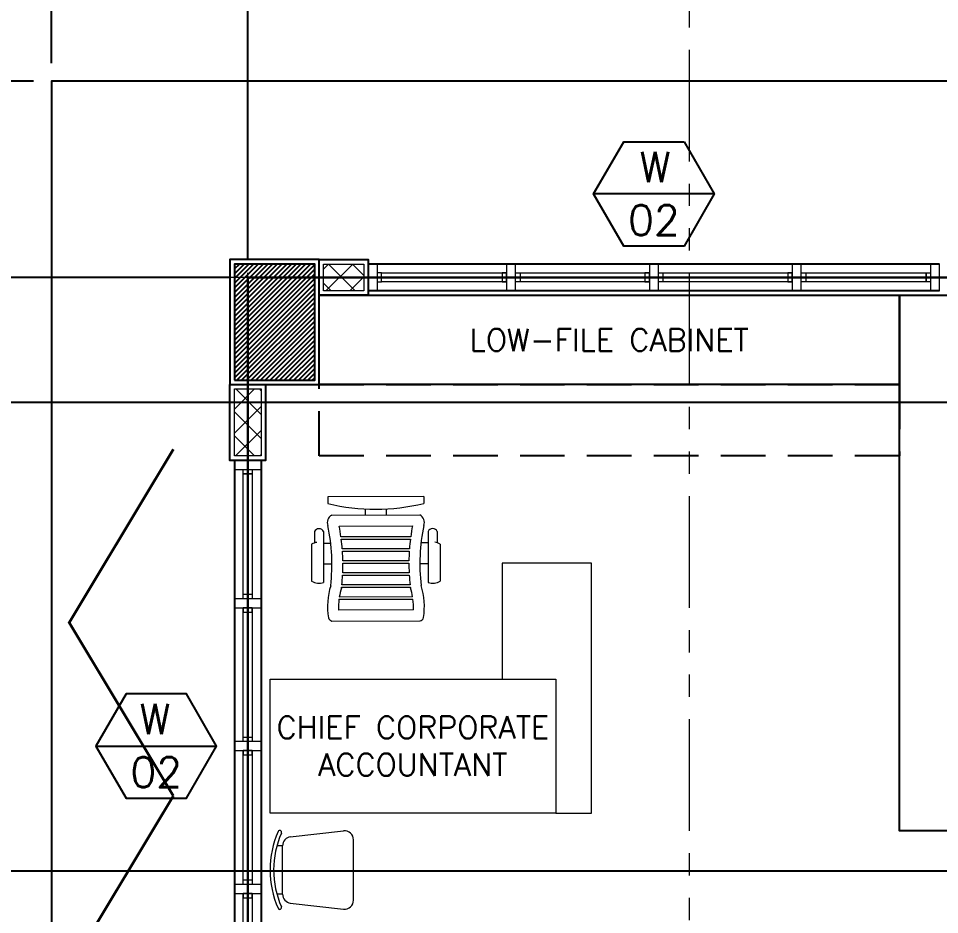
# Model space of a CAD drawing. Header units: metres. Extents: x -12400 to 1, y 0 to 106422.
# Drawn here: x -12129.4 to -12124.24, y 106403.5 to 106408.52 of the extents above; entities that cross this region are included whole.
import ezdxf
from ezdxf.enums import TextEntityAlignment as Align

# ---------------------------------------------------------------- set-up
doc = ezdxf.new("R2010")
doc.units = ezdxf.units.M
doc.header["$PDMODE"] = 35
doc.linetypes.add('DASHED2', pattern=[0.375, 0.25, -0.125])
doc.linetypes.add('PHANTOM2', pattern=[1.25, 0.625, -0.125, 0.125, -0.125, 0.125, -0.125])
for name, color, linetype, lineweight in [('.3', 6, 'Continuous', 30), ('0.1', 1, 'Continuous', 9), ('0.20', 2, 'Continuous', 20), ('A-DIM-100', 8, 'Continuous', 0), ('DIM 001', 251, 'Continuous', 13), ('FIXTURE 0005', 159, 'Continuous', 5), ('FURN', 8, 'Continuous', 5), ('FURN 0009', 49, 'Continuous', 9), ('HATCH', 250, 'Continuous', 5)]:
    doc.layers.add(name, color=color, linetype=linetype, lineweight=lineweight)
for name, color, linetype in [('1AR', 1, 'Continuous'), ('AR-WALL', 7, 'Continuous'), ('FIXTURE', 35, 'Continuous'), ('FURNITURE', 1, 'Continuous'), ('SCH-WIND', 181, 'Continuous'), ('stone', 15, 'Continuous'), ('WALL', 7, 'Continuous'), ('WINDOW', 1, 'Continuous')]:
    doc.layers.add(name, color=color, linetype=linetype)
doc.layers.add('GUIDELINES', color=206, linetype='Continuous', plot=False)
doc.styles.add('DIMTXT-100', font='arial.ttf')
doc.styles.add('swis721', font='swiss.ttf')
doc.styles.add('T-0.15', font='romans.shx', dxfattribs={"height": 0.15})
doc.styles.add('T.25', font='romans.shx', dxfattribs={"height": 0.2})
doc.dimstyles.new('D-100', dxfattribs={"dimtxt": 0.2, "dimasz": 0.15, "dimexe": 0.1, "dimexo": 0.1, "dimgap": 0.1, "dimtad": 1, "dimdec": 3, "dimzin": 4, "dimdsep": 46, "dimtxsty": 'DIMTXT-100', "dimblk": 'ARCHTICK', "dimcen": 0.2, "dimdle": 0.1, "dimclrd": 8, "dimclre": 8, "dimclrt": 2, "dimadec": 0, "dimazin": 1, "dimtfac": 1, "dimtdec": 3, "dimtofl": 0, "dimtmove": 2, "dimatfit": 3, "dimfxl": 1, "dimarcsym": 0})
doc.dimstyles.new('DIM 200', dxfattribs={"dimtxt": 200, "dimasz": 1, "dimexe": 0, "dimexo": 40, "dimgap": 50, "dimtad": 1, "dimtoh": 1, "dimdec": 0, "dimlfac": 2, "dimtxsty": 'swis721', "dimblk": 'CIR', "dimcen": 0, "dimclrd": 155, "dimclre": 155, "dimclrt": 4, "dimadec": 0, "dimazin": 0, "dimtfac": 1, "dimtdec": 0, "dimtix": 1, "dimtmove": 1, "dimatfit": 3, "dimldrblk": 'CIR', "dimfxl": 0, "dimarcsym": 0})

# ---------------------------------------------------------------- blocks, each defined once
blk = doc.blocks.new('CIR')
at = {"color": 4}
blk.add_circle((0, 0), 50, dxfattribs=at)
blk = doc.blocks.new('exec chair new')
at = {"layer": 'FIXTURE 0005', "color": 1}
for p, q in [((-437.3796163777588, 292.3302099389839), (-437.3148235332919, 252.0114380631712)), ((-321.0047666471219, 292.5172259910614), (-320.9294989808695, 245.6802659817622)), ((-122.0843597321073, -207.4373806825606), (-122.7503775359364, 207.0068393605179)), ((-61.58653106854763, 209.3646411830559), (-60.91325115168002, -209.5985884784022)), ((-531.8347148144385, -206.1860170969157), (-532.7597243523924, 204.4893468059017)), ((-471.4434857921442, 194.4838966660318), (-470.8159159895731, -196.0352094233385)), ((-458.5685081313131, -194.4123491338687), (-459.1909252855694, 192.9004081770545)), ((-404.1395699501736, 187.4693703543162), (-403.5348926013103, -188.8044031847967)), ((-391.2862844731426, -187.9284374271519), (-391.8882097139722, 186.6327763970476)), ((-336.8422077192226, 184.5329723382019), (-336.2473156024935, -185.6517252415651)), ((-323.9975222981302, -185.5132615344482), (-324.5920326592168, 184.4338804313447)), ((-269.5513456425397, 185.6414384562522), (-268.9532384491758, -186.5439114326728)), ((-256.7022620419739, -187.1416594002512), (-257.3023536856053, 186.278558224265)), ((-202.2670012199087, 190.8056579256081), (-201.652643642039, -191.4918509752024)), ((-189.4004732995527, -192.8325513890013), (-190.0192031980259, 192.1857301399577)), ((-134.9974703920307, 205.1879623727873), (-134.3372352401493, -205.6578754952061)), ((-627.4056042175507, 56.62096939311596), (-593.9742343731923, 56.67469408380566)), ((-593.789274455863, -58.42068063927582), (-627.2452619221294, -58.47444489080226)), ((-436.4380585009931, -293.5748781400616), (-436.5025353141828, -253.452763476118)), ((-320.0632087703561, -293.3878620881005), (-320.1381604055641, -246.7475592906121))]:
    blk.add_line(p, q, dxfattribs=at)
for centre, radius, start, end in [((-79.19251240219455, -128.4237705679261), 338.2469241426945, 87.01636761834415, 97.39883005687486), ((-321.6504699216457, 1305.342400013295), 1120.912379297469, 259.1442517558552, 262.3203097065433), ((-321.6504699195502, 1305.342400013353), 1120.912379297809, 262.9518148943812, 265.779729286597), ((-321.6504699223442, 1305.342400013003), 1120.912379297299, 266.4074228026509, 269.2234458954215), ((-321.650469923974, 1305.342400015623), 1120.912379300001, 269.849640943492, 272.664022466222), ((-321.6504699200159, 1305.342400016496), 1120.91237930068, 273.2909829566686, 276.1139187442762), ((-321.650469922577, 1305.342400006193), 1120.912379290708, 276.7439336867199, 276.9880302064944), ((-79.19251240196172, -128.4237705672858), 338.2469241420289, 99.49624101693685, 108.2783328983226), ((-317.4533519340912, -1306.406537405972), 1120.912379296282, 97.86384041670651, 101.0260995436973), ((-317.4533519350225, -1306.406537405099), 1120.912379295226, 94.40442083170485, 97.23233521852187), ((-317.4533519296674, -1306.406537408417), 1120.912379299008, 90.960704219184, 93.77672732028022), ((-317.4533519319957, -1306.406537409232), 1120.912379299589, 87.52012764986833, 90.33450917427915), ((-317.4533519352553, -1306.406537410512), 1120.912379301087, 84.0702313734272, 86.8931671628504), ((-317.4533519471297, -1306.40653740603), 1120.91237929814, 83.19611991088694, 83.44021643481749), ((-79.60480038903188, 128.1314926201012), 338.2469241420765, 251.9058172196837, 260.687909101578), ((-79.60480038856622, 128.1314926204504), 338.2469241425877, 262.7853200608832, 273.167782501461)]:
    blk.add_arc(centre, radius, start, end, dxfattribs=at)
at = {"layer": 'FURN 0009', "color": 1}
for p, q in [((-501.580908647622, 342.7878322619945), (-438.7787566183833, 342.8631794046378)), ((-430.8730610114289, 359.436872324557), (-223.7019078877056, 359.7697993379552)), ((-696.6225652744761, 267.5184686643188), (-658.2542432729388, 267.5801271077944)), ((-696.6225652744761, 267.5184686643188), (-695.7594189933734, -269.5932800436276)), ((-501.3976674381411, 292.2259586223518), (-488.2228221838595, 292.2485054120189)), ((-488.2228221838595, 292.2485054120189), (-216.2934815745102, 292.6854997611954)), ((-592.9910391935846, -247.844048930041), (-594.10315190244, 245.8992831559735)), ((0.3967155845602974, -246.864993805124), (-0.3967155845602974, 246.8649938050658)), ((-695.7594189933734, -269.5932800436276), (-657.3910969918361, -269.5316216000356)), ((-500.4561139753787, -293.676382682519), (-487.293088876293, -293.6566029029782)), ((-487.293088876293, -293.6566029029782), (-215.3507292274153, -293.2195876321057)), ((-500.47684734629, -344.2385841121431), (-437.6747775214026, -344.1120834695175)), ((-429.7158545603743, -360.6602817199891), (-222.5454588964349, -360.3273559238878))]:
    blk.add_line(p, q, dxfattribs=at)
for centre, radius, start, end in [((-489.8191351433052, 317.5496278101928), 27.84477222274555, 114.9871850643485, 245.4280750621451), ((-361.9784822285874, 318.1131449962268), 80.33824186901026, 149.0434850591644, 171.5599908319555), ((-292.4640729896491, 318.2248556485865), 80.33814595607413, 341.4641326196314, 31.14067505549705), ((-1769.876738381921, -2.762834077700973), 1144.023925212843, 346.5153750595096, 13.66877505924253), ((-552.6972678009188, 224.5205601174966), 46.31664645502229, 67.90974597757898, 152.5103366510244), ((-321.65046992118, 1305.342400014051), 1059.662379298712, 258.3694221904998, 276.678956857362), ((-79.19251240196172, -128.423770567344), 399.4969241418621, 81.29484794000334, 107.3619824414751), ((-26.25249219161924, 241.0736288817716), 26.48841191117412, 12.54683024843467, 73.49863263114054), ((-551.9727398761315, -226.332869047008), 46.31664645502229, 207.6738134708332, 292.2744041399243), ((-317.453351932927, -1306.406537407951), 1059.662379298712, 83.50519326346712, 101.8147279240579), ((-79.60480038810056, 128.1314926199848), 399.4969241418621, 252.822167676961, 278.8893021804622), ((-25.47748144145589, -241.1938480800018), 26.48841191117412, 286.6855174897377, 347.6373198688418), ((-488.7962506945478, -318.9627074354212), 27.84470828078815, 114.7559250616315, 245.1971750633057), ((-291.4397231076146, -319.0004309878568), 80.3379541302019, 329.0433750615521, 18.71765838978559), ((-360.9547717653913, -319.1121426676982), 80.3379541302019, 188.6355434219577, 211.140775055775)]:
    blk.add_arc(centre, radius, start, end, dxfattribs=at)
blk = doc.blocks.new('new big desk')
at = {"color": 2, "lineweight": 0}
blk.add_lwpolyline([(0, 0.7999999999999545), (0, -0.7999999999999545), (0.75, -0.8000000000000682), (0.75, 0.7999999999999545)], close=True, dxfattribs=at)
at = {"color": 1, "lineweight": 0}
blk.add_lwpolyline([(0.7499999999999432, -0.8000000000000682), (0.75, -0.9999999999768079), (-0.6499999999999773, -0.9999999999766942), (-0.6499999999999773, -0.4999999999766942), (0, -0.4999999999768079)], dxfattribs=at)
at = {"lineweight": 0, "xscale": -0.001000000000000001, "yscale": 0.001000000000000001, "zscale": 0.001, "rotation": 180}
blk.add_blockref('exec chair new', (-0.3255941465431533, 0.2067504239904565), dxfattribs=at)
blk = doc.blocks.new('A$C2C7C7224')
at = {"layer": 'FURN', "color": 15}
for p, q in [((-0.3555215763035449, 0.1854976026326085), (-0.05552157630336296, 0.2188309359663663)), ((0, -0.1691367492320524), (0, 0.1691367492320524)), ((-0.3973658536583571, 0.1360960988255329), (-0.4289992016531414, 0.1360960988257602)), ((-0.3973658536581297, -0.1355107329731027), (-0.3973658536583571, 0.1360960988255329)), ((-0.3973658536581297, -0.1355107329731027), (-0.4289992016533688, -0.1355107329731027)), ((-0.3555215763035449, -0.1854976026323811), (-0.05552157630336296, -0.2188309359663663))]:
    blk.add_line(p, q, dxfattribs=at)
for centre, radius, start, end in [((0.06388414634193396, 0.0002926829255329721), 0.5312499999999993, 156.127302469018, 203.8726975308828), ((0.06388414634193396, 0.0002926829255329721), 0.51125, 156.127302469018, 203.8726975308828), ((-0.4127713048060286, 0.2112456241026166), 0.009999999999999969, 336.127302469018, 156.127302469018), ((-0.0499999999992724, 0.1691367492322797), 0.05, 359.9999999996874, 96.34019174568225), ((-0.3473658536590847, 0.1360960988257602), 0.05, 96.34019174568225, 179.9999999996873), ((-0.3473658536590847, -0.1355107329728753), 0.05, 179.9999999996873, 263.6598082537934), ((-0.0499999999992724, -0.1691367492329618), 0.05, 263.6598082537934, 359.9999999996874), ((-0.4127713048069381, -0.210660258249959), 0.009999999999999969, 203.8726975308828, 23.87269753088284)]:
    blk.add_arc(centre, radius, start, end, dxfattribs=at)
blk = doc.blocks.new('A$C1B753C5A')
at = {"layer": 'WALL'}
h = blk.add_hatch(dxfattribs=at)
h.set_pattern_fill('ANSI31', color=250, scale=0.15)
h.set_pattern_definition([(45, (-1494.388102653662, 303.0677240852394), (-0.01325825214724777, 0.01325825214724777), [])])
h.paths.add_polyline_path([(0.4750000000001364, 0.6749999999999545), (0.02500000000009089, 0.6749999999999545), (0.02500000000009095, 0.02499999999997721), (0.4750000000001364, 0.02499999999997721)])
at = {"color": 7}
blk.add_lwpolyline([(0, 0), (0.5000000000002274, 0), (0.5000000000002274, 0.6999999999999318), (0, 0.6999999999999318)], close=True, dxfattribs=at)
at = {"layer": 'stone', "color": 5}
blk.add_lwpolyline([(0.02500000000009095, 0.02499999999997726), (0.4750000000001364, 0.02499999999997726), (0.4750000000001364, 0.6749999999999545), (0.02500000000009095, 0.6749999999999545)], close=True, dxfattribs=at)
blk = doc.blocks.new('COLUMNS2F')
blk.add_blockref('A$C1B753C5A', (-12163.05441529414, 106343.6499565114))
blk = doc.blocks.new('*U1773')
at = {"layer": 'HATCH'}
h = blk.add_hatch(dxfattribs=at)
h.set_pattern_fill('ANSI37', color=256, scale=0.03, angle=-180)
h.set_pattern_definition([(225, (-0.6625000006980593, 0), (0.06735192090801863, -0.06735192090801868), []), (314.9999999999999, (-0.6625000006980593, 0), (0.06735192090801868, 0.06735192090801861), [])])
h.paths.add_polyline_path([(0.02500000000873115, 0.1749999999883585), (0.02500000000873115, 0.02499999999417923), (0.3999999993073977, 0.02499999999417923), (0.3999999993073977, 0.1749999999883585)])
blk.add_lwpolyline([(0, 0.1999999999825377), (0, 0), (0.4249999993015769, 0), (0.4249999993015769, 0.1999999999825377)], close=True)
blk.add_lwpolyline([(0.02500000000873115, 0.1749999999883585), (0.02500000000873115, 0.02499999999417923), (0.3999999993073977, 0.02499999999417923), (0.3999999993073977, 0.1749999999883585)], close=True, dxfattribs=at)
blk = doc.blocks.new('*U1777')
at = {"layer": 'HATCH'}
h = blk.add_hatch(dxfattribs=at)
h.set_pattern_fill('ANSI37', color=256, scale=0.03, angle=-180)
h.set_pattern_definition([(225, (-0.8125000000049447, 0), (0.06735192090801863, -0.06735192090801868), []), (314.9999999999999, (-0.8125000000049447, 0), (0.06735192090801868, 0.06735192090801861), [])])
h.paths.add_polyline_path([(0.02500000000873115, 0.1749999999883585), (0.02500000000873115, 0.02499999999417923), (0.2500000000005122, 0.02499999999417923), (0.2500000000005122, 0.1749999999883585)])
blk.add_lwpolyline([(0, 0.1999999999825377), (0, 0), (0.2749999999946914, 0), (0.2749999999946914, 0.1999999999825377)], close=True)
blk.add_lwpolyline([(0.02500000000873115, 0.1749999999883585), (0.02500000000873115, 0.02499999999417923), (0.2500000000005122, 0.02499999999417923), (0.2500000000005122, 0.1749999999883585)], close=True, dxfattribs=at)
blk = doc.blocks.new('A$C12cb2730')
at = {"layer": '.3', "color": 3}
for points in [[(0.749999999998181, 0.0749999999825377), (0.0750000000007276, 0.07499999999708962)], [(1.549999999999272, 0.0749999996914994), (0.8500000000003638, 0.07499999996798579)], [(2.350000000000364, 0.07499999956053216), (1.650000000001455, 0.0749999996914994)], [(3.125, 0.0749999995023245), (2.450000000002547, 0.07499999956053216)]]:
    blk.add_lwpolyline(points, dxfattribs=at)
at = {"layer": '0.20'}
for points in [[(0, 0.1500000000087311), (0.0499999999992724, 0.1500000000087311), (0.0499999999992724, 0), (0, 0)], [(0.8249999999989086, 0.1499999998777639), (0.7749999999996362, 0.1499999998777639), (0.7749999999996362, -1.309672370553017e-10), (0.8249999999989086, -1.309672370553017e-10)], [(1.625, 0.1499999997467967), (1.575000000000728, 0.1499999997467967), (1.575000000000728, -2.619344741106033e-10), (1.625, -2.619344741106033e-10)], [(2.425000000001091, 0.1499999996303814), (2.375000000001819, 0.1499999996303814), (2.375000000001819, -3.783497959375381e-10), (2.425000000001091, -3.783497959375381e-10)], [(3.200000000000728, 0.1499999994994141), (3.150000000001455, 0.1499999994994141), (3.150000000001455, -5.093170329928398e-10), (3.200000000000728, -5.093170329928398e-10)], [(0.0750000000007276, 0.1000000000058208), (0.0499999999992724, 0.1000000000058208), (0.0499999999992724, 0.05000000000291038), (0.0750000000007276, 0.05000000000291038)], [(0.7749999999996362, 0.09999999980209395), (0.749999999998181, 0.09999999980209395), (0.749999999998181, 0.04999999979918357), (0.7749999999996362, 0.04999999979918357)], [(0.8249999999989086, 0.09999999980209395), (0.8500000000003638, 0.09999999980209395), (0.8500000000003638, 0.04999999979918357), (0.8249999999989086, 0.04999999979918357)], [(1.575000000000728, 0.09999999967112672), (1.549999999999272, 0.09999999967112672), (1.549999999999272, 0.04999999966821633), (1.575000000000728, 0.04999999966821633)], [(1.625, 0.09999999967112672), (1.650000000001455, 0.09999999967112672), (1.650000000001455, 0.04999999966821633), (1.625, 0.04999999966821633)], [(2.375000000001819, 0.0999999995547114), (2.350000000000364, 0.0999999995547114), (2.350000000000364, 0.04999999955180101), (2.375000000001819, 0.04999999955180101)], [(2.425000000001091, 0.0999999995547114), (2.450000000002547, 0.0999999995547114), (2.450000000002547, 0.04999999955180101), (2.425000000001091, 0.04999999955180101)], [(3.125, 0.09999999949650373), (3.150000000001455, 0.09999999949650373), (3.150000000001455, 0.04999999949359335), (3.125, 0.04999999949359335)]]:
    blk.add_lwpolyline(points, close=True, dxfattribs=at)
at = {"layer": '0.20', "color": 8}
for points in [[(0.7749999999996362, 0.04999999998835847), (0.0750000000007276, 0.05000000000291038), (0.0750000000007276, 0.1000000000058208), (0.7749999999996362, 0.09999999999126885)], [(0.8249999999989086, 0.09999999997671694), (1.575000000000728, 0.09999999970023055)], [(1.625, 0.09999999970023055), (2.375000000001819, 0.0999999995547114)], [(2.425000000001091, 0.0999999995547114), (3.125, 0.09999999949650373), (3.125, 0.04999999949359335), (2.425000000001091, 0.04999999955180101)], [(1.575000000000728, 0.04999999969732016), (0.8249999999989086, 0.04999999997380655)], [(2.375000000001819, 0.04999999955180101), (1.625, 0.04999999969732016)]]:
    blk.add_lwpolyline(points, dxfattribs=at)
at = {"layer": 'WINDOW'}
for p, q in [((3.200000000000728, 0.1499999994994141), (0, 0.1500000000087311)), ((3.200000000000728, -5.093170329928398e-10), (0, 0))]:
    blk.add_line(p, q, dxfattribs=at)
blk = doc.blocks.new('FP_4F')
at = {"color": 250, "linetype": 'DASHED2'}
blk.add_lwpolyline([(1.500000000001819, 18.59999999999127), (1.500000000001819, 19), (4.75, 19), (4.75, 18.59999999999127)], close=True, dxfattribs=at)
at = {"layer": '1AR', "color": 1}
blk.add_lwpolyline([(10.20000000000073, 19.69999999998254), (10.20000000000073, 20.69999999998254), (0, 20.69999999998254), (0, 0), (10.20000000000437, 1.455191522836685e-11), (10.19999999999891, 1.000000000145519)], dxfattribs=at)
at = {"layer": 'FIXTURE'}
for points in [[(0.6833166982032708, 18.63740603959013, 0.015, 0.015, 0), (0.09999999959109118, 17.66660402639536, 0.015, 0.015, 0), (0.6833166982032708, 16.69580201318604, 0.015, 0.015, 0)], [(0.6833166982032708, 16.69580201318604, 0.015, 0.015, 0), (0.09999999959109118, 15.72499999999127, 0.015, 0.015, 0), (0.6833166982032708, 14.75419798678195, 0.015, 0.015, 0)]]:
    blk.add_lwpolyline(points, format="xyseb", dxfattribs=at)
at = {"layer": 'FURNITURE'}
for points in [[(1.5, 19.5), (4.75, 19.5), (4.75, 19), (1.5, 19)], [(5.25, 19.5), (5.25, 19.19999999999709), (5.350000000000364, 19.19999999999709), (5.350000000000364, 16.5), (4.75, 16.5), (4.75, 19.5)]]:
    blk.add_lwpolyline(points, close=True, dxfattribs=at)
at = {"layer": 'GUIDELINES'}
for points in [[(1.100000000000364, 19.60000000000582), (10.10000000000036, 19.60000000000582), (10.10000000000036, 18.90000000000873), (18.10000000000036, 18.90000000000873), (18.10000000000036, 19.60000000000582), (27.10000000000036, 19.60000000000582), (27.10000000000036, 1.100000000005821), (18.10000000000036, 1.100000000005821), (18.10000000000036, 2.100000000122236), (10.10000000000036, 2.100000000122236), (10.10000000000036, 1.100000000005821), (1.100000000000364, 1.100000000005821)], [(5.425000000001091, 19.59981677560427), (1.100000000000364, 19.59999999999127), (1.100000000000364, 15.10009161219932), (5.425000000001091, 15.09990838781232)]]:
    blk.add_lwpolyline(points, close=True, dxfattribs=at)
for name, p in [('COLUMNS2F', (12164.05441529414, -106324.6499565114)), ('A$C2C7C7224', (1.692365853657975, 16.28086325076583))]:
    blk.add_blockref(name, p)
for name, p, xscale, rotation in [('*U1777', (1.5, 19.69999999998254), -1, 180), ('*U1773', (1.199999999982538, 18.99999999931606), -1.000000000000013, 90), ('new big desk', (2.024999999999636, 17.34999999999127), -1.000000000000013, 90)]:
    blk.add_blockref(name, p, dxfattribs=dict(xscale=xscale, rotation=rotation))
at = {"layer": 'AR-WALL'}
blk.add_blockref('A$C12cb2730', (1.775000000005093, 19.52500000048894), dxfattribs=at)
at = {"layer": 'AR-WALL', "rotation": 90}
blk.add_blockref('A$C12cb2730', (1.174999999486317, 15.37500000001455), dxfattribs=at)
at = {"layer": '0.1', "color": 3, "style": 'T.25'}
blk.add_text('LOW-FILE CABINET', height=0.125, rotation=359.9999999999999, dxfattribs=at).set_placement((3.125000000001819, 19.25000000001455), align=Align.MIDDLE_CENTER)
at = {"layer": '0.1', "color": 2, "insert": (1.019365948719496, 20.89999999997963), "char_height": 0.22, "attachment_point": 5}
blk.add_mtext_dynamic_manual_height_columns('{\\Fx-hlvm1s|c0;\\W0.9;\\T0.9;\\C3;LN OF LEDGE}', width=5150.828219755791, gutter_width=1, heights=[0], dxfattribs=at)
at = {"layer": '0.1', "color": 2, "insert": (2.024999999999636, 16.97499999999127), "char_height": 0.125, "attachment_point": 5, "style": 'T.25'}
blk.add_mtext_dynamic_manual_height_columns('{\\C3;CHIEF CORPORATE\\PACCOUNTANT}', width=1.704341994513925, gutter_width=1, heights=[0.537500000005815], dxfattribs=at)
blk = doc.blocks.new('_ArchTick')
at = {"color": 0, "linetype": 'ByBlock', "const_width": 0.15}
blk.add_lwpolyline([(-0.5, -0.5), (0.5, 0.5)], dxfattribs=at)
blk = doc.blocks.new('*D1780')
at = {"layer": 'DEFPOINTS', "color": 0, "transparency": 16777216}
for p in [(-12128.11296792572, 106411.3202236537), (-12129.21296792572, 106408.1702236537), (-12128.11296792572, 106407.0702236537)]:
    blk.add_point(p, dxfattribs=at)
at = {"layer": 'DIM 001', "color": 8, "lineweight": -2, "transparency": 16777216}
for p, q in [((-12129.21296792572, 106408.2702236537), (-12129.21296792572, 106411.4202236537)), ((-12128.11296792572, 106407.1702236537), (-12128.11296792572, 106411.4202236537)), ((-12129.31296792572, 106411.3202236537), (-12128.01296792572, 106411.3202236537))]:
    blk.add_line(p, q, dxfattribs=at)
at = {"layer": 'DIM 001', "color": 8, "lineweight": -2, "transparency": 16777216, "xscale": 0.15, "yscale": 0.15, "zscale": 0.15, "rotation": 180}
blk.add_blockref('_ArchTick', (-12129.21296792572, 106411.3202236537), dxfattribs=at)
at = {"layer": 'DIM 001', "color": 8, "lineweight": -2, "transparency": 16777216, "xscale": 0.15, "yscale": 0.15, "zscale": 0.15}
blk.add_blockref('_ArchTick', (-12128.11296792572, 106411.3202236537), dxfattribs=at)
at = {"layer": 'DIM 001', "color": 2, "transparency": 16777216, "insert": (-12128.66296792572, 106411.5223382512), "char_height": 0.2, "attachment_point": 5, "style": 'DIMTXT-100'}
blk.add_mtext('1.100', dxfattribs=at)
blk = doc.blocks.new('*D1781')
at = {"layer": 'DEFPOINTS', "color": 0, "transparency": 16777216}
for p in [(-12102.11296792572, 106411.3202236537), (-12128.11296792572, 106407.0702236537), (-12102.11296792572, 106407.0702236537)]:
    blk.add_point(p, dxfattribs=at)
at = {"layer": 'DIM 001', "color": 8, "lineweight": -2, "transparency": 16777216}
for p, q in [((-12128.11296792572, 106407.1702236537), (-12128.11296792572, 106411.4202236537)), ((-12102.11296792572, 106407.1702236537), (-12102.11296792572, 106411.4202236537)), ((-12128.21296792572, 106411.3202236537), (-12102.01296792572, 106411.3202236537))]:
    blk.add_line(p, q, dxfattribs=at)
at = {"layer": 'DIM 001', "color": 8, "lineweight": -2, "transparency": 16777216, "xscale": 0.15, "yscale": 0.15, "zscale": 0.15, "rotation": 180}
blk.add_blockref('_ArchTick', (-12128.11296792572, 106411.3202236537), dxfattribs=at)
at = {"layer": 'DIM 001', "color": 8, "lineweight": -2, "transparency": 16777216, "xscale": 0.15, "yscale": 0.15, "zscale": 0.15}
blk.add_blockref('_ArchTick', (-12102.11296792572, 106411.3202236537), dxfattribs=at)
at = {"layer": 'DIM 001', "color": 2, "transparency": 16777216, "insert": (-12115.11296792572, 106411.5223382512), "char_height": 0.2, "attachment_point": 5, "style": 'DIMTXT-100'}
blk.add_mtext('26.000', dxfattribs=at)
blk = doc.blocks.new('*D1783')
at = {"layer": 'DEFPOINTS', "color": 0, "transparency": 16777216}
for p in [(-12123.78796792571, 106410.8702236537), (-12128.11296792572, 106407.0702236537), (-12123.78796792571, 106407.0700404293)]:
    blk.add_point(p, dxfattribs=at)
at = {"layer": 'DIM 001', "color": 8, "lineweight": -2, "transparency": 16777216}
for p, q in [((-12128.11296792572, 106407.1702236537), (-12128.11296792572, 106410.9702236537)), ((-12123.78796792571, 106407.1700404293), (-12123.78796792571, 106410.9702236537)), ((-12128.21296792572, 106410.8702236537), (-12123.68796792571, 106410.8702236537))]:
    blk.add_line(p, q, dxfattribs=at)
at = {"layer": 'DIM 001', "color": 8, "lineweight": -2, "transparency": 16777216, "xscale": 0.15, "yscale": 0.15, "zscale": 0.15, "rotation": 180}
blk.add_blockref('_ArchTick', (-12128.11296792572, 106410.8702236537), dxfattribs=at)
at = {"layer": 'DIM 001', "color": 8, "lineweight": -2, "transparency": 16777216, "xscale": 0.15, "yscale": 0.15, "zscale": 0.15}
blk.add_blockref('_ArchTick', (-12123.78796792571, 106410.8702236537), dxfattribs=at)
at = {"layer": 'DIM 001', "color": 2, "transparency": 16777216, "insert": (-12125.95046792572, 106411.0724064641), "char_height": 0.2, "attachment_point": 5, "style": 'DIMTXT-100'}
blk.add_mtext('4.325', dxfattribs=at)
blk = doc.blocks.new('*D1802')
at = {"layer": 'DEFPOINTS', "color": 0, "transparency": 16777216}
for p in [(-12129.21296792572, 106408.1702236537), (-12131.16296792573, 106407.0702236537), (-12128.11296792572, 106407.0702236537)]:
    blk.add_point(p, dxfattribs=at)
at = {"layer": 'DIM 001', "color": 8, "lineweight": -2, "transparency": 16777216}
for p, q in [((-12131.16296792573, 106408.2702236537), (-12131.16296792573, 106406.9702236537)), ((-12129.31296792572, 106408.1702236537), (-12131.26296792573, 106408.1702236537)), ((-12128.21296792572, 106407.0702236537), (-12131.26296792573, 106407.0702236537))]:
    blk.add_line(p, q, dxfattribs=at)
at = {"layer": 'DIM 001', "color": 8, "lineweight": -2, "transparency": 16777216, "xscale": 0.15, "yscale": 0.15, "zscale": 0.15}
for p, rotation in [((-12131.16296792573, 106408.1702236537), 90), ((-12131.16296792573, 106407.0702236537), 270)]:
    blk.add_blockref('_ArchTick', p, dxfattribs=dict(at, rotation=rotation))
at = {"layer": 'DIM 001', "color": 2, "transparency": 16777216, "insert": (-12131.36508252325, 106407.6202236537), "char_height": 0.2, "attachment_point": 5, "rotation": 90, "style": 'DIMTXT-100'}
blk.add_mtext('1.100', dxfattribs=at)
blk = doc.blocks.new('*D1803')
at = {"layer": 'DEFPOINTS', "color": 0, "transparency": 16777216}
for p in [(-12128.11296792572, 106407.0702236537), (-12131.16296792574, 106388.5702236537), (-12128.11296792572, 106388.5702236537)]:
    blk.add_point(p, dxfattribs=at)
at = {"layer": 'DIM 001', "color": 8, "lineweight": -2, "transparency": 16777216}
for p, q in [((-12131.16296792574, 106407.1702236538), (-12131.16296792574, 106388.4702236537)), ((-12128.21296792572, 106407.0702236537), (-12131.26296792574, 106407.0702236537)), ((-12128.21296792572, 106388.5702236537), (-12131.26296792574, 106388.5702236537))]:
    blk.add_line(p, q, dxfattribs=at)
at = {"layer": 'DIM 001', "color": 8, "lineweight": -2, "transparency": 16777216, "xscale": 0.15, "yscale": 0.15, "zscale": 0.15}
for p, rotation in [((-12131.16296792574, 106407.0702236537), 90), ((-12131.16296792574, 106388.5702236537), 270)]:
    blk.add_blockref('_ArchTick', p, dxfattribs=dict(at, rotation=rotation))
at = {"layer": 'DIM 001', "color": 2, "transparency": 16777216, "insert": (-12131.36508252325, 106397.8202236537), "char_height": 0.2, "attachment_point": 5, "rotation": 90, "style": 'DIMTXT-100'}
blk.add_mtext('18.500', dxfattribs=at)
blk = doc.blocks.new('*D1808')
at = {"layer": 'DEFPOINTS', "color": 0, "transparency": 16777216}
for p in [(-12130.71296792576, 106407.0702236537), (-12128.11296792572, 106407.0702236537), (-12123.78796792572, 106402.3450404294)]:
    blk.add_point(p, dxfattribs=at)
at = {"layer": 'DIM 001', "color": 8, "lineweight": -2, "transparency": 16777216}
for p, q in [((-12130.71296792576, 106402.2450404294), (-12130.71296792576, 106407.1702236538)), ((-12128.21296792572, 106407.0702236537), (-12130.81296792576, 106407.0702236537)), ((-12123.88796792572, 106402.3450404294), (-12130.81296792576, 106402.3450404294))]:
    blk.add_line(p, q, dxfattribs=at)
at = {"layer": 'DIM 001', "color": 8, "lineweight": -2, "transparency": 16777216, "xscale": 0.15, "yscale": 0.15, "zscale": 0.15}
for p, rotation in [((-12130.71296792576, 106407.0702236537), 90), ((-12130.71296792576, 106402.3450404294), 270)]:
    blk.add_blockref('_ArchTick', p, dxfattribs=dict(at, rotation=rotation))
at = {"layer": 'DIM 001', "color": 2, "transparency": 16777216, "insert": (-12130.91508252327, 106404.7076320415), "char_height": 0.2, "attachment_point": 5, "rotation": 90, "style": 'DIMTXT-100'}
blk.add_mtext('4.725', dxfattribs=at)
blk = doc.blocks.new('*D1809')
at = {"layer": 'DEFPOINTS', "color": 0, "transparency": 16777216}
for p in [(-12128.11296826922, 106407.0702236538), (-12130.26296792574, 106406.3702236538), (-12119.11296792572, 106406.3702236538)]:
    blk.add_point(p, dxfattribs=at)
at = {"layer": 'DIM 001', "color": 8, "lineweight": -2, "transparency": 16777216}
for p, q in [((-12130.26296792574, 106407.1702236538), (-12130.26296792574, 106406.2702236538)), ((-12128.21296826922, 106407.0702236538), (-12130.36296792574, 106407.0702236538)), ((-12119.21296792572, 106406.3702236538), (-12130.36296792574, 106406.3702236538))]:
    blk.add_line(p, q, dxfattribs=at)
at = {"layer": 'DIM 001', "color": 8, "lineweight": -2, "transparency": 16777216, "xscale": 0.15, "yscale": 0.15, "zscale": 0.15}
for p, rotation in [((-12130.26296792574, 106407.0702236538), 90), ((-12130.26296792574, 106406.3702236538), 270)]:
    blk.add_blockref('_ArchTick', p, dxfattribs=dict(at, rotation=rotation))
at = {"layer": 'DIM 001', "color": 2, "transparency": 16777216, "insert": (-12130.61508252325, 106406.7202236537), "char_height": 0.2, "attachment_point": 5, "rotation": 90, "style": 'DIMTXT-100'}
blk.add_mtext('.700', dxfattribs=at)
blk = doc.blocks.new('*D1810')
at = {"layer": 'DEFPOINTS', "color": 0, "transparency": 16777216}
for p in [(-12119.11296792572, 106406.3702236538), (-12130.26296792574, 106401.7952236538), (-12119.01296792572, 106401.7952236538)]:
    blk.add_point(p, dxfattribs=at)
at = {"layer": 'DIM 001', "color": 8, "lineweight": -2, "transparency": 16777216}
for p, q in [((-12130.26296792574, 106406.4702236538), (-12130.26296792574, 106401.6952236537)), ((-12119.21296792572, 106406.3702236538), (-12130.36296792574, 106406.3702236538)), ((-12119.11296792572, 106401.7952236538), (-12130.36296792574, 106401.7952236538))]:
    blk.add_line(p, q, dxfattribs=at)
at = {"layer": 'DIM 001', "color": 8, "lineweight": -2, "transparency": 16777216, "xscale": 0.15, "yscale": 0.15, "zscale": 0.15}
for p, rotation in [((-12130.26296792574, 106406.3702236538), 90), ((-12130.26296792574, 106401.7952236538), 270)]:
    blk.add_blockref('_ArchTick', p, dxfattribs=dict(at, rotation=rotation))
at = {"layer": 'DIM 001', "color": 2, "transparency": 16777216, "insert": (-12130.46467324631, 106404.0827236537), "char_height": 0.2, "attachment_point": 5, "rotation": 90, "style": 'DIMTXT-100'}
blk.add_mtext('4.575', dxfattribs=at)
blk = doc.blocks.new('*D1811')
at = {"layer": 'DEFPOINTS', "color": 0, "transparency": 16777216}
for p in [(-12129.81296792573, 106403.7452236538), (-12117.56296792572, 106403.7452236538), (-12119.01296792572, 106401.7952236538)]:
    blk.add_point(p, dxfattribs=at)
at = {"layer": 'DIM 001', "color": 8, "lineweight": -2, "transparency": 16777216}
for p, q in [((-12129.81296792573, 106401.6952236537), (-12129.81296792573, 106403.8452236538)), ((-12117.66296792572, 106403.7452236538), (-12129.91296792573, 106403.7452236538)), ((-12119.11296792572, 106401.7952236538), (-12129.91296792573, 106401.7952236538))]:
    blk.add_line(p, q, dxfattribs=at)
at = {"layer": 'DIM 001', "color": 8, "lineweight": -2, "transparency": 16777216, "xscale": 0.15, "yscale": 0.15, "zscale": 0.15}
for p, rotation in [((-12129.81296792573, 106403.7452236538), 90), ((-12129.81296792573, 106401.7952236538), 270)]:
    blk.add_blockref('_ArchTick', p, dxfattribs=dict(at, rotation=rotation))
at = {"layer": 'DIM 001', "color": 2, "transparency": 16777216, "insert": (-12130.01508252325, 106402.7702236537), "char_height": 0.2, "attachment_point": 5, "rotation": 90, "style": 'DIMTXT-100'}
blk.add_mtext('1.950', dxfattribs=at)
blk = doc.blocks.new('*D1812')
at = {"layer": 'DEFPOINTS', "color": 0, "transparency": 16777216}
for p in [(-12129.81296792574, 106406.3702236538), (-12119.11296792572, 106406.3702236538), (-12117.56296792572, 106403.7452236538)]:
    blk.add_point(p, dxfattribs=at)
at = {"layer": 'DIM 001', "color": 8, "lineweight": -2, "transparency": 16777216}
for p, q in [((-12129.81296792574, 106403.6452236537), (-12129.81296792574, 106406.4702236538)), ((-12119.21296792572, 106406.3702236538), (-12129.91296792574, 106406.3702236538)), ((-12117.66296792572, 106403.7452236538), (-12129.91296792574, 106403.7452236538))]:
    blk.add_line(p, q, dxfattribs=at)
at = {"layer": 'DIM 001', "color": 8, "lineweight": -2, "transparency": 16777216, "xscale": 0.15, "yscale": 0.15, "zscale": 0.15}
for p, rotation in [((-12129.81296792574, 106406.3702236538), 90), ((-12129.81296792574, 106403.7452236538), 270)]:
    blk.add_blockref('_ArchTick', p, dxfattribs=dict(at, rotation=rotation))
at = {"layer": 'DIM 001', "color": 2, "transparency": 16777216, "insert": (-12130.01508252325, 106405.0577236537), "char_height": 0.2, "attachment_point": 5, "rotation": 90, "style": 'DIMTXT-100'}
blk.add_mtext('2.625', dxfattribs=at)
blk = doc.blocks.new('W-TAG')
at = {"layer": 'SCH-WIND'}
blk.add_line((-0.2999999999883585, 1.4210854715202e-14), (0.2999999999883585, -1.4210854715202e-14), dxfattribs=at)
blk.add_lwpolyline([(-0.1500000000232831, 0.2598076211288429), (-0.3000000000465661, 1.4210854715202e-14), (-0.1500000000232831, -0.2598076211288429), (0.1499999999650754, -0.2598076211288429), (0.2999999999883585, -1.4210854715202e-14), (0.1499999999650754, 0.2598076211288429)], close=True, dxfattribs=at)
at = {"layer": 'SCH-WIND', "color": 2, "style": 'T-0.15'}
for tag, p in [('W-TAG', (-0.005861362880693832, 0.1346037882111908)), ('W-NO', (-1.4210854715202e-14, -0.1299038105644215))]:
    blk.add_attdef(tag, text='', height=0.15, dxfattribs=at).set_placement(p, align=Align.MIDDLE_CENTER)
blk = doc.blocks.new('GRID1')
at = {"color": 6, "linetype": 'PHANTOM2'}
for points in [[(-12160.25441529414, 106384.7702236537), (-12160.25441529414, 106412.5702236537)], [(-12157.77941529414, 106384.7702236537), (-12157.77941529414, 106412.5702236537)], [(-12130.75441529413, 106407.8702236537), (-12163.75441529414, 106407.8702236537)], [(-12130.75441529413, 106407.1702236537), (-12163.15441529414, 106407.1702236537)]]:
    blk.add_leader(points, dimstyle='DIM 200', override={"dimasz": 0.002, "dimgap": 60, "dimtad": 0}, dxfattribs=at)

msp = doc.modelspace()

# ---------------------------------------------------------------- block references
at = {"color": 1}
msp.add_blockref('FP_4F', (-12129.21296792572, 106387.4702236537), dxfattribs=at)
at = {"layer": 'A-DIM-100'}
msp.add_blockref('GRID1', (32.14144736842172, -0.8000000000029104), dxfattribs=at)
msp.add_blockref('GRID1', (32.14144736842172, -0.8000000000029104), dxfattribs=at)
at = {"layer": 'SCH-WIND', "color": 2}
ref = msp.add_blockref('W-TAG', (-12125.83796792576, 106407.5375072277), dxfattribs=dict(at, xscale=-1.125000000042443, yscale=1.125000000042443, zscale=1.125000000042443))
ref.add_attrib('W-NO', '02', dxfattribs={"color": 2, "height": 0.1687500000063664, "style": 'T-0.15'}).set_placement((-12125.83796792576, 106407.3913654408), align=Align.MIDDLE_CENTER)
ref.add_attrib('W-TAG', 'W', dxfattribs={"color": 2, "height": 0.1687500000063664, "style": 'T-0.15'}).set_placement((-12125.83137389252, 106407.6889364895), align=Align.MIDDLE_CENTER)
at = {"layer": 'SCH-WIND', "color": 2, "xscale": 1.125000000042443, "yscale": 1.125000000042443, "zscale": 1.125000000042443}
msp.add_blockref('W-TAG', (-12128.625467926, 106404.4452236537), dxfattribs=at).add_auto_attribs({'W-NO': '02', 'W-TAG': 'W'})

# ---------------------------------------------------------------- dimensions: what is measured, and where the dimension line sits
at = {"layer": 'DIM 001'}
for base, p1, p2, picture, middle in [((-12128.11296792572, 106411.3202236537), (-12129.21296792572, 106408.1702236537), (-12128.11296792572, 106407.0702236537), '*D1780', (-12128.66296792572, 106411.5223382512)), ((-12102.11296792572, 106411.3202236537), (-12128.11296792572, 106407.0702236537), (-12102.11296792572, 106407.0702236537), '*D1781', (-12115.11296792572, 106411.5223382512)), ((-12123.78796792571, 106410.8702236537), (-12128.11296792572, 106407.0702236537), (-12123.78796792571, 106407.0700404293), '*D1783', (-12125.95046792572, 106411.0724064641))]:
    dim = msp.add_linear_dim(base=base, p1=p1, p2=p2, dimstyle='D-100', dxfattribs=at)
    dim.commit()
    dim.dimension.update_dxf_attribs({"geometry": picture, "text_midpoint": middle})
for base, p1, p2, picture, middle in [((-12131.16296792573, 106407.0702236537), (-12129.21296792572, 106408.1702236537), (-12128.11296792572, 106407.0702236537), '*D1802', (-12131.36508252325, 106407.6202236537)), ((-12131.16296792574, 106388.5702236537), (-12128.11296792572, 106407.0702236537), (-12128.11296792572, 106388.5702236537), '*D1803', (-12131.36508252325, 106397.8202236537)), ((-12130.71296792576, 106407.0702236537), (-12123.78796792571, 106402.3450404293), (-12128.11296792572, 106407.0702236537), '*D1808', (-12130.91508252327, 106404.7076320415)), ((-12130.26296792574, 106406.3702236538), (-12128.11296826921, 106407.0702236537), (-12119.11296792572, 106406.3702236537), '*D1809', (-12130.61508252325, 106406.7202236537)), ((-12130.26296792574, 106401.7952236538), (-12119.11296792572, 106406.3702236537), (-12119.01296792572, 106401.7952236537), '*D1810', (-12130.46467324631, 106404.0827236537)), ((-12129.81296792574, 106406.3702236538), (-12117.56296792571, 106403.7452236537), (-12119.11296792572, 106406.3702236537), '*D1812', (-12130.01508252325, 106405.0577236537)), ((-12129.81296792573, 106403.7452236538), (-12119.01296792572, 106401.7952236537), (-12117.56296792571, 106403.7452236537), '*D1811', (-12130.01508252325, 106402.7702236537))]:
    dim = msp.add_linear_dim(base=base, p1=p1, p2=p2, angle=90, dimstyle='D-100', dxfattribs=at)
    dim.commit()
    dim.dimension.update_dxf_attribs({"geometry": picture, "text_midpoint": middle})

doc.saveas('drawing.dxf')
